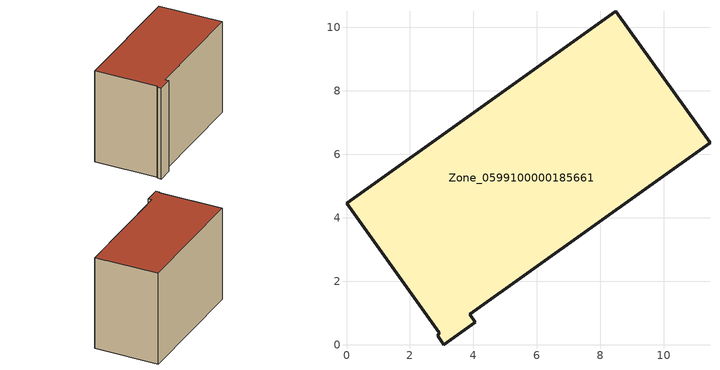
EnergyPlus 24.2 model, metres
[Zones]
Zone_0599100000185661
 floor ground (C_G): 3.88,0.97 4.06,0.71 3.06,0 2.87,0.29 2.92,0.38 0,4.46 8.47,10.51 11.45,6.36 z0
 wall outside (C_F): 2.92,0.38 2.87,0.29 3.06,0 4.06,0.71 3.88,0.97 11.45,6.36 8.47,10.51 0,4.46 2.92,0.38 z0:7.55
 roof outside (C_R): 3.88,0.97 11.45,6.36 8.47,10.51 0,4.46 2.92,0.38 2.87,0.29 3.06,0 4.06,0.71 z7.55
[BUILDING]
Pand.0599100000185661: North Axis=0; Terrain=City; Loads Convergence Tolerance Value=0.04; Temperature Convergence Tolerance Value=0.4; Solar Distribution=FullExterior; Maximum Number of Warmup Days=25; Minimum Number of Warmup Days=1
[Site:Location]
Rotterdam.The.Hague.AP_ZH_NLD Design_Conditions: Latitude=51.96; Longitude=4.45; Time Zone=1; Elevation=-4.5
[SITE:GROUNDTEMPERATURE:BUILDINGSURFACE]
18, 18, 18, 18, 18, 18, 18, 18, 18, 18, 18, 18
[MATERIAL] Thermal Absorptance=0.9; Solar Absorptance=0.7; Visible Absorptance=0.7
Name | Roughness | Thickness | Conductivity | Density | Specific Heat
G.TI.1975-1991 | MediumSmooth | 0.15 | 0.288461 | 540 | 1210
F.TI.1975-1991 | Rough | 0.3 | 0.230769 | 1920 | 840
R.TI.1975-1991 | MediumRough | 0.2 | 0.153846 | 1500 | 1000
[CONSTRUCTION]
C_G: G.TI.1975-1991
C_F: F.TI.1975-1991
C_R: R.TI.1975-1991
[ZONE]
Zone_0599100000185661: Type=1; Multiplier=1; Ceiling Height=Autocalculate; Volume=Autocalculate; Floor Area=autocalculate; Part of Total Floor Area=Yes
[ZONEINFILTRATION:DESIGNFLOWRATE]
Infil_Zone_0599100000185661: Zone or ZoneList or Space or SpaceList=Zone_0599100000185661; Schedule=AlwaysOn; Design Flow Rate Calculation Method=Flow/Area; Flow Rate per Floor Area=0.003; Constant Term Coefficient=1; Temperature Term Coefficient=0; Velocity Term Coefficient=0; Velocity Squared Term Coefficient=0
[HVACTEMPLATE:ZONE:IDEALLOADSAIRSYSTEM]
Zone_0599100000185661: Maximum Heating Supply Air Temperature=50; Minimum Cooling Supply Air Temperature=13; Maximum Heating Supply Air Humidity Ratio=0.0156; Minimum Cooling Supply Air Humidity Ratio=0.0077; Heating Limit=NoLimit; Cooling Limit=NoLimit; Dehumidification Control Type=ConstantSensibleHeatRatio; Cooling Sensible Heat Ratio=0.7; Dehumidification Setpoint=60; Humidification Control Type=None; Humidification Setpoint=30; Outdoor Air Method=None; Outdoor Air Flow Rate per Person=0.00944; Outdoor Air Flow Rate per Zone Floor Area=0; Outdoor Air Flow Rate per Zone=0; Demand Controlled Ventilation Type=None; Outdoor Air Economizer Type=NoEconomizer; Heat Recovery Type=None; Sensible Heat Recovery Effectiveness=0.7; Latent Heat Recovery Effectiveness=0.65
[ZONECONTROL:THERMOSTAT]
ThermostatControl_Zone_0599100000185661: Zone or ZoneList=Zone_0599100000185661; Control Type Schedule=DualSetpointControlType; Control 1=Thermostat_Zone_0599100000185661; Temperature Difference Between Cutout And Setpoint=0
[THERMOSTATSETPOINT:DUALSETPOINT]
Thermostat_Zone_0599100000185661: Heating Setpoint Temperature Schedule=HeatingSetpoint_Zone_0599100000185661; Cooling Setpoint Temperature Schedule=CoolingSetpoint_Zone_0599100000185661
[SCHEDULE:COMPACT]
HeatingSetpoint_Zone_0599100000185661: Through: 12/31, For: AllDays, Until: 24:00, 21
CoolingSetpoint_Zone_0599100000185661: Through: 12/31, For: AllDays, Until: 24:00, 24
DualSetpointControlType: Through: 12/31, For: AllDays, Until: 24:00, 4
AlwaysOn: Through: 12/31, For: AllDays, Until: 24:00, 1
